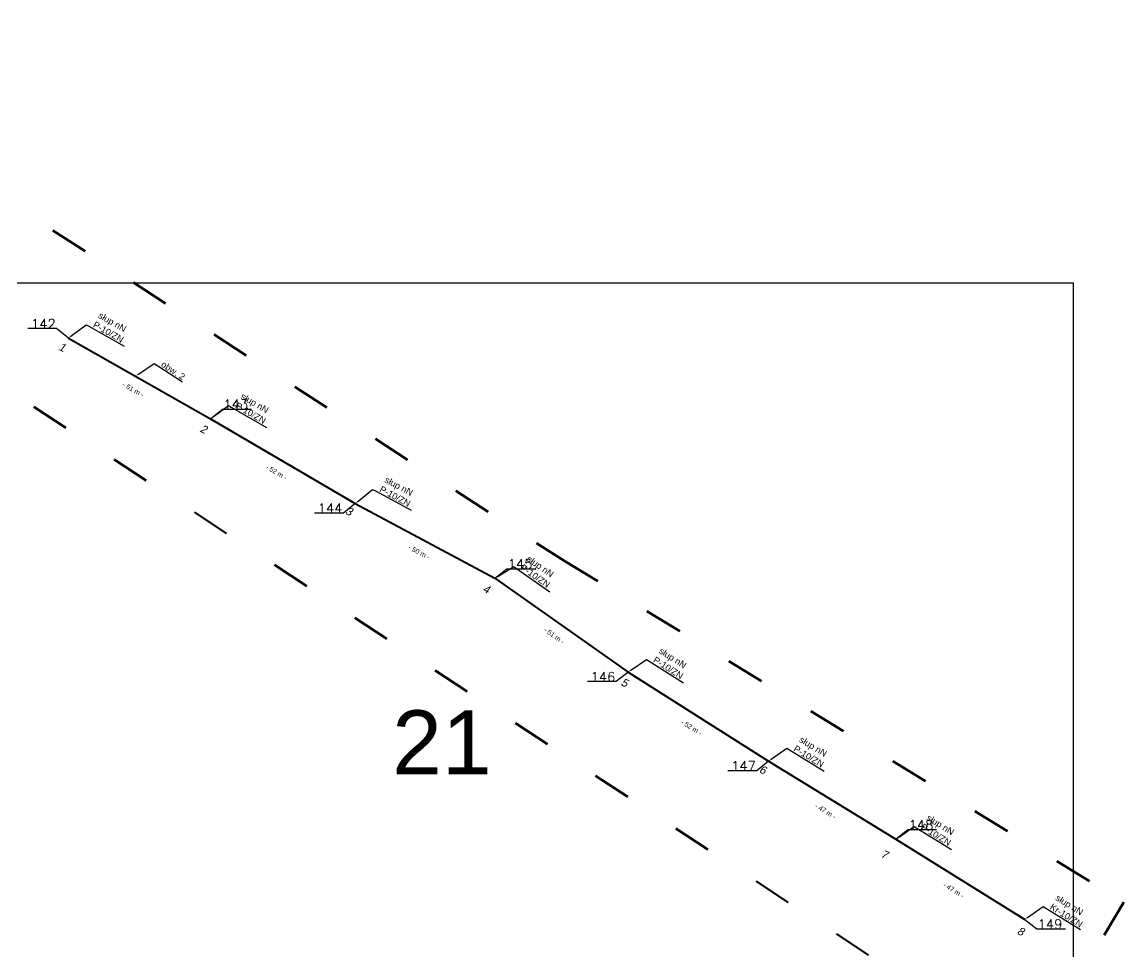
# Model space of a CAD drawing. Header units: metres. Extents: x 7540627 to 7542972, y 5787273 to 5789259.
# Drawn here: x 7541053 to 7541397.3, y 5788761.3 to 5789051.7 of the extents above; entities that cross this region are included whole.
import ezdxf
from ezdxf import colors
from ezdxf.entities.mleader import LeaderData, LeaderLine
from ezdxf.math import Vec2, Vec3

# ---------------------------------------------------------------- set-up
doc = ezdxf.new("R2010")
doc.units = ezdxf.units.M
doc.header["$MEASUREMENT"] = 0
doc.linetypes.add('ACAD_ISO03W100', pattern=[30, 12, -18])
for name, color, linetype, lineweight in [('!TELE', 30, 'Continuous', 40), ('!trafo', 6, 'ACAD_ISO03W100', 50), ('_numery slupow etap 4 cz. 2', 7, 'Continuous', 40)]:
    doc.layers.add(name, color=color, linetype=linetype, lineweight=lineweight)
for name, color, linetype in [('!wymiary', 7, 'Continuous'), ('_MM opisy', 7, 'Continuous'), ('makro-numeracja-punktow', 7, 'Continuous')]:
    doc.layers.add(name, color=color, linetype=linetype)
doc.layers.add('WT_arkusze', color=1, linetype='Continuous', plot=False)
doc.styles.add('GeodText', font='romans.shx')
doc.styles.get("Standard").update_dxf_attribs({"font": 'arial.ttf'})
doc.dimstyles.new('opis linie', dxfattribs={"dimtxt": 1.5, "dimasz": 2.5, "dimexe": 1.25, "dimexo": 0.625, "dimgap": 2.5, "dimtad": 4, "dimdec": 0, "dimtxsty": 'Standard', "dimcen": 2.5, "dimse1": 1, "dimse2": 1, "dimsd1": 1, "dimsd2": 1, "dimclrt": 256, "dimazin": 3, "dimtfac": 1, "dimtdec": 0, "dimtmove": 0, "dimatfit": 3, "dimtfill": 1})
doc.dimstyles.get("Standard").update_dxf_attribs({"dimtxt": 2.5, "dimasz": 2.5, "dimexe": 1.25, "dimexo": 0.625, "dimtad": 1, "dimtxsty": 'Standard', "dimcen": 2.5, "dimazin": 3, "dimtfac": 1, "dimtmove": 0, "dimatfit": 3})

# ---------------------------------------------------------------- blocks, each defined once
blk = doc.blocks.new('*D165')
at = {"layer": '!wymiary', "insert": (7541087.74, 5788936.89), "char_height": 1.5, "attachment_point": 5, "rotation": 330.4986, "bg_fill": 3, "box_fill_scale": 1.25, "bg_fill_color": 257, "bg_fill_transparency": 0}
blk.add_mtext('\\A1;- 51 m -', dxfattribs=at)
blk = doc.blocks.new('*D166')
at = {"layer": '!wymiary', "insert": (7541132.5, 5788911.11), "char_height": 1.5, "attachment_point": 5, "rotation": 329.6555, "bg_fill": 3, "box_fill_scale": 1.25, "bg_fill_color": 257, "bg_fill_transparency": 0}
blk.add_mtext('\\A1;- 52 m -', dxfattribs=at)
blk = doc.blocks.new('*D167')
at = {"layer": '!wymiary', "insert": (7541177.06, 5788886.13), "char_height": 1.5, "attachment_point": 5, "rotation": 331.8402, "bg_fill": 3, "box_fill_scale": 1.25, "bg_fill_color": 257, "bg_fill_transparency": 0}
blk.add_mtext('\\A1;- 50 m -', dxfattribs=at)
blk = doc.blocks.new('*D168')
at = {"layer": '!wymiary', "insert": (7541219.26, 5788860.06), "char_height": 1.5, "attachment_point": 5, "rotation": 324.8495, "bg_fill": 3, "box_fill_scale": 1.25, "bg_fill_color": 257, "bg_fill_transparency": 0}
blk.add_mtext('\\A1;- 51 m -', dxfattribs=at)
blk = doc.blocks.new('*D169')
at = {"layer": '!wymiary', "insert": (7541262.18, 5788831.38), "char_height": 1.5, "attachment_point": 5, "rotation": 327.6245, "bg_fill": 3, "box_fill_scale": 1.25, "bg_fill_color": 257, "bg_fill_transparency": 0}
blk.add_mtext('\\A1;- 52 m -', dxfattribs=at)
blk = doc.blocks.new('*D170')
at = {"layer": '!wymiary', "insert": (7541304.08, 5788805.25), "char_height": 1.5, "attachment_point": 5, "rotation": 328.4724, "bg_fill": 3, "box_fill_scale": 1.25, "bg_fill_color": 257, "bg_fill_transparency": 0}
blk.add_mtext('\\A1;- 47 m -', dxfattribs=at)
blk = doc.blocks.new('*D171')
at = {"layer": '!wymiary', "insert": (7541344.1, 5788780.56), "char_height": 1.5, "attachment_point": 5, "rotation": 328.1838, "bg_fill": 3, "box_fill_scale": 1.25, "bg_fill_color": 257, "bg_fill_transparency": 0}
blk.add_mtext('\\A1;- 47 m -', dxfattribs=at)

msp = doc.modelspace()

# ---------------------------------------------------------------- linework, layer by layer
at = {"layer": '!TELE'}
msp.add_lwpolyline([(7541067.5, 5788952.95), (7541111.93, 5788927.81), (7541157.13, 5788901.35), (7541200.78, 5788877.98), (7541242.37, 5788848.7), (7541286.3, 5788820.85), (7541326.05, 5788796.46), (7541366.37, 5788771.45)], dxfattribs=at)

# ---------------------------------------------------------------- texts
at = {"layer": '_numery slupow etap 4 cz. 2', "oblique": 10}
msp.add_text('7', height=2.5, rotation=334.2298, dxfattribs=at).set_placement((7541321.13, 5788791.03))
at = {"layer": 'makro-numeracja-punktow', "lineweight": 30, "insert": (7541063.5, 5788955.95), "char_height": 3, "attachment_point": 9, "line_spacing_factor": 0.8, "style": 'GeodText'}
msp.add_mtext('142', dxfattribs=at)
at = {"layer": 'WT_arkusze', "insert": (7541184.2, 5788826.73), "char_height": 20, "attachment_point": 5}
msp.add_mtext('21', dxfattribs=at)

# ---------------------------------------------------------------- next in the draw order: leaders
at = {"layer": '_MM opisy'}
ml = msp.add_multileader_mtext('Standard', dxfattribs=at)
ml.set_content('\\pxql;słup nN\\PP-10/ZN', color=256)
ml.set_leader_properties()
ml.build(insert=Vec2(0, 0))
ml.multileader.update_dxf_attribs({"has_text_frame": 1, "text_left_attachment_type": 5, "text_right_attachment_type": 5, "dogleg_length": 1, "arrow_head_size": 1})
ctx = ml.context
ctx.base_point, ctx.char_height, ctx.arrow_head_size, ctx.landing_gap_size, ctx.plane_origin, ctx.plane_x_axis, ctx.plane_y_axis = Vec3(7541073.88, 5788956.7), 2, 1, 1, Vec3(7541068.29, 5788950.87), Vec3(0.870344, -0.492445), Vec3(0.492445, 0.870344)
ctx.left_attachment, ctx.right_attachment = 5, 5
notes = []
notes.append((ctx, [(0, (1, 1, 0), (7541073.01, 5788957.19), (0.870344, -0.492445), 1, [(0, [(7541067.5, 5788952.95), (7541073.01, 5788957.19)], 0, [])])]))
ctx.mtext.insert, ctx.mtext.text_direction, ctx.mtext.rotation, ctx.mtext.flow_direction = Vec3(7541077.59, 5788961.23), Vec3(0.870344, -0.492445), 5.768288, 5
ctx.mtext.has_bg_fill, ctx.mtext.bg_color, ctx.mtext.bg_scale_factor, ctx.mtext.bg_transparency, ctx.mtext.use_window_bg_color = 1, -1023410175, 1, 0, 1
ml = msp.add_multileader_mtext('Standard', dxfattribs=at)
ml.set_content('\\pxql;słup nN\\PP-10/ZN', color=256)
ml.set_leader_properties()
ml.build(insert=Vec2(0, 0))
ml.multileader.update_dxf_attribs({"has_text_frame": 1, "text_left_attachment_type": 5, "text_right_attachment_type": 5, "dogleg_length": 1, "arrow_head_size": 1})
ctx = ml.context
ctx.base_point, ctx.char_height, ctx.arrow_head_size, ctx.landing_gap_size, ctx.plane_origin, ctx.plane_x_axis, ctx.plane_y_axis = Vec3(7541118.37, 5788931.46), 2, 1, 1, Vec3(7541112.69, 5788925.72), Vec3(0.863004, -0.505198), Vec3(0.505198, 0.863004)
ctx.left_attachment, ctx.right_attachment = 5, 5
notes.append((ctx, [(0, (1, 1, 0), (7541117.5, 5788931.97), (0.863004, -0.505198), 1, [(0, [(7541111.93, 5788927.81), (7541117.5, 5788931.97)], 0, [])])]))
ctx.mtext.insert, ctx.mtext.text_direction, ctx.mtext.rotation, ctx.mtext.flow_direction = Vec3(7541122.14, 5788935.94), Vec3(0.863004, -0.505198), 5.753574, 5
ctx.mtext.has_bg_fill, ctx.mtext.bg_color, ctx.mtext.bg_scale_factor, ctx.mtext.bg_transparency, ctx.mtext.use_window_bg_color = 1, -1023410175, 1, 0, 1
ml = msp.add_multileader_mtext('Standard', dxfattribs=at)
ml.set_content('\\pxql;słup nN\\PP-10/ZN', color=256)
ml.set_leader_properties()
ml.build(insert=Vec2(0, 0))
ml.multileader.update_dxf_attribs({"has_text_frame": 1, "text_left_attachment_type": 5, "text_right_attachment_type": 5, "dogleg_length": 1, "arrow_head_size": 1})
ctx = ml.context
ctx.base_point, ctx.char_height, ctx.arrow_head_size, ctx.landing_gap_size, ctx.plane_origin, ctx.plane_x_axis, ctx.plane_y_axis = Vec3(7541163.43, 5788905.25), 2, 1, 1, Vec3(7541157.98, 5788899.29), Vec3(0.881635, -0.471933), Vec3(0.471933, 0.881635)
ctx.left_attachment, ctx.right_attachment = 5, 5
notes.append((ctx, [(0, (1, 1, 0), (7541162.54, 5788905.72), (0.881635, -0.471933), 1, [(0, [(7541157.13, 5788901.35), (7541162.54, 5788905.72)], 0, [])])]))
ctx.mtext.insert, ctx.mtext.text_direction, ctx.mtext.rotation, ctx.mtext.flow_direction = Vec3(7541167.03, 5788909.86), Vec3(0.881635, -0.471933), 5.791704, 5
ctx.mtext.has_bg_fill, ctx.mtext.bg_color, ctx.mtext.bg_scale_factor, ctx.mtext.bg_transparency, ctx.mtext.use_window_bg_color = 1, -1023410175, 1, 0, 1
ml = msp.add_multileader_mtext('Standard', dxfattribs=at)
ml.set_content('\\pxql;słup nN\\PP-10/ZN', color=256)
ml.set_leader_properties()
ml.build(insert=Vec2(0, 0))
ml.multileader.update_dxf_attribs({"has_text_frame": 1, "text_left_attachment_type": 5, "text_right_attachment_type": 5, "dogleg_length": 1, "arrow_head_size": 1})
ctx = ml.context
ctx.base_point, ctx.char_height, ctx.arrow_head_size, ctx.landing_gap_size, ctx.plane_origin, ctx.plane_x_axis, ctx.plane_y_axis = Vec3(7541207.5, 5788881.09), 2, 1, 1, Vec3(7541201.37, 5788875.83), Vec3(0.817643, -0.575726), Vec3(0.575726, 0.817643)
ctx.left_attachment, ctx.right_attachment = 5, 5
notes.append((ctx, [(0, (1, 1, 0), (7541206.68, 5788881.66), (0.817643, -0.575726), 1, [(0, [(7541200.78, 5788877.98), (7541206.68, 5788881.66)], 0, [])])]))
ctx.mtext.insert, ctx.mtext.text_direction, ctx.mtext.rotation, ctx.mtext.flow_direction = Vec3(7541211.64, 5788885.23), Vec3(0.817643, -0.575726), 5.669694, 5
ctx.mtext.has_bg_fill, ctx.mtext.bg_color, ctx.mtext.bg_scale_factor, ctx.mtext.bg_transparency, ctx.mtext.use_window_bg_color = 1, -1023410175, 1, 0, 1
ml = msp.add_multileader_mtext('Standard', dxfattribs=at)
ml.set_content('\\pxql;słup nN\\PP-10/ZN', color=256)
ml.set_leader_properties()
ml.build(insert=Vec2(0, 0))
ml.multileader.update_dxf_attribs({"has_text_frame": 1, "text_left_attachment_type": 5, "text_right_attachment_type": 5, "dogleg_length": 1, "arrow_head_size": 1})
ctx = ml.context
ctx.base_point, ctx.char_height, ctx.arrow_head_size, ctx.landing_gap_size, ctx.plane_origin, ctx.plane_x_axis, ctx.plane_y_axis = Vec3(7541248.93, 5788852.12), 2, 1, 1, Vec3(7541243.06, 5788846.58), Vec3(0.844557, -0.535466), Vec3(0.535466, 0.844557)
ctx.left_attachment, ctx.right_attachment = 5, 5
notes.append((ctx, [(0, (1, 1, 0), (7541248.09, 5788852.66), (0.844557, -0.535466), 1, [(0, [(7541242.37, 5788848.7), (7541248.09, 5788852.66)], 0, [])])]))
ctx.mtext.insert, ctx.mtext.text_direction, ctx.mtext.rotation, ctx.mtext.flow_direction = Vec3(7541252.87, 5788856.46), Vec3(0.844557, -0.535466), 5.718125, 5
ctx.mtext.has_bg_fill, ctx.mtext.bg_color, ctx.mtext.bg_scale_factor, ctx.mtext.bg_transparency, ctx.mtext.use_window_bg_color = 1, -1023410175, 1, 0, 1
ml = msp.add_multileader_mtext('Standard', dxfattribs=at)
ml.set_content('\\pxql;słup nN\\PP-10/ZN', color=256)
ml.set_leader_properties()
ml.build(insert=Vec2(0, 0))
ml.multileader.update_dxf_attribs({"has_text_frame": 1, "text_left_attachment_type": 5, "text_right_attachment_type": 5, "dogleg_length": 1, "arrow_head_size": 1})
ctx = ml.context
ctx.base_point, ctx.char_height, ctx.arrow_head_size, ctx.landing_gap_size, ctx.plane_origin, ctx.plane_x_axis, ctx.plane_y_axis = Vec3(7541292.81, 5788824.37), 2, 1, 1, Vec3(7541287.02, 5788818.74), Vec3(0.852389, -0.522909), Vec3(0.522909, 0.852389)
ctx.left_attachment, ctx.right_attachment = 5, 5
notes.append((ctx, [(0, (1, 1, 0), (7541291.96, 5788824.89), (0.852389, -0.522909), 1, [(0, [(7541286.3, 5788820.85), (7541291.96, 5788824.89)], 0, [])])]))
ctx.mtext.insert, ctx.mtext.text_direction, ctx.mtext.rotation, ctx.mtext.flow_direction = Vec3(7541296.68, 5788828.76), Vec3(0.852389, -0.522909), 5.732925, 5
ctx.mtext.has_bg_fill, ctx.mtext.bg_color, ctx.mtext.bg_scale_factor, ctx.mtext.bg_transparency, ctx.mtext.use_window_bg_color = 1, -1023410175, 1, 0, 1
ml = msp.add_multileader_mtext('Standard', dxfattribs=at)
ml.set_content('\\pxql;słup nN\\PP-10/ZN', color=256)
ml.set_leader_properties()
ml.build(insert=Vec2(0, 0))
ml.multileader.update_dxf_attribs({"has_text_frame": 1, "text_left_attachment_type": 5, "text_right_attachment_type": 5, "dogleg_length": 1, "arrow_head_size": 1})
ctx = ml.context
ctx.base_point, ctx.char_height, ctx.arrow_head_size, ctx.landing_gap_size, ctx.plane_origin, ctx.plane_x_axis, ctx.plane_y_axis = Vec3(7541332.58, 5788799.95), 2, 1, 1, Vec3(7541326.76, 5788794.35), Vec3(0.849744, -0.527196), Vec3(0.527196, 0.849744)
ctx.left_attachment, ctx.right_attachment = 5, 5
notes.append((ctx, [(0, (1, 1, 0), (7541331.73, 5788800.48), (0.849744, -0.527196), 1, [(0, [(7541326.05, 5788796.46), (7541331.73, 5788800.48)], 0, [])])]))
ctx.mtext.insert, ctx.mtext.text_direction, ctx.mtext.rotation, ctx.mtext.flow_direction = Vec3(7541336.47, 5788804.32), Vec3(0.849744, -0.527196), 5.727888, 5
ctx.mtext.has_bg_fill, ctx.mtext.bg_color, ctx.mtext.bg_scale_factor, ctx.mtext.bg_transparency, ctx.mtext.use_window_bg_color = 1, -1023410175, 1, 0, 1
ml = msp.add_multileader_mtext('Standard', dxfattribs=at)
ml.set_content('\\pxql;słup nN\\PKr-10/ZN', color=256)
ml.set_leader_properties()
ml.build(insert=Vec2(0, 0))
ml.multileader.update_dxf_attribs({"has_text_frame": 1, "text_left_attachment_type": 5, "text_right_attachment_type": 5, "dogleg_length": 1, "arrow_head_size": 1})
ctx = ml.context
ctx.base_point, ctx.char_height, ctx.arrow_head_size, ctx.landing_gap_size, ctx.plane_origin, ctx.plane_x_axis, ctx.plane_y_axis = Vec3(7541372.9, 5788774.94), 2, 1, 1, Vec3(7541367.08, 5788769.34), Vec3(0.849744, -0.527196), Vec3(0.527196, 0.849744)
ctx.left_attachment, ctx.right_attachment = 5, 5
notes.append((ctx, [(0, (1, 1, 0), (7541372.05, 5788775.46), (0.849744, -0.527196), 1, [(0, [(7541366.37, 5788771.45), (7541372.05, 5788775.46)], 0, [])])]))
ctx.mtext.insert, ctx.mtext.text_direction, ctx.mtext.rotation, ctx.mtext.flow_direction = Vec3(7541376.79, 5788779.31), Vec3(0.849744, -0.527196), 5.727888, 5
ctx.mtext.has_bg_fill, ctx.mtext.bg_color, ctx.mtext.bg_scale_factor, ctx.mtext.bg_transparency, ctx.mtext.use_window_bg_color = 1, -1023410175, 1, 0, 1
for ctx, leaders in notes:
    for number, flags, end, landing, length, lines in leaders:
        leader = LeaderData()
        leader.index, (leader.has_last_leader_line, leader.has_dogleg_vector, leader.attachment_direction) = number, flags
        leader.last_leader_point, leader.dogleg_vector, leader.dogleg_length = Vec3(end), Vec3(landing), length
        for number, points, colour, breaks in lines:
            line = LeaderLine()
            line.index, line.vertices, line.color, line.breaks = number, Vec3.list(points), colors.encode_raw_color(colour), breaks
            leader.lines.append(line)
        ctx.leaders.append(leader)

# ---------------------------------------------------------------- next in the draw order: texts
at = {"layer": '_numery slupow etap 4 cz. 2', "oblique": 10}
msp.add_text('8', height=2.5, rotation=334.2298, dxfattribs=at).set_placement((7541363.72, 5788767))
at = {"layer": 'makro-numeracja-punktow', "lineweight": 30, "char_height": 3, "attachment_point": 7, "line_spacing_factor": 0.8, "style": 'GeodText'}
for s, insert in [('143', (7541115.93, 5788930.81)), ('145', (7541204.78, 5788880.98)), ('148', (7541330.05, 5788799.46)), ('149', (7541370.37, 5788768.45))]:
    msp.add_mtext(s, dxfattribs=dict(at, insert=insert))

# ---------------------------------------------------------------- next in the draw order: dimensions: what is measured, and where the dimension line sits
at = {"layer": '!wymiary'}
dim = msp.add_aligned_dim(p1=(7541067.5, 5788952.95), p2=(7541111.93, 5788927.81), distance=-0.75, dimstyle='opis linie', dxfattribs=at)
dim.commit()
dim.dimension.update_dxf_attribs({"geometry": '*D165', "text_midpoint": (7541087.74, 5788936.89)})

# ---------------------------------------------------------------- next in the draw order: texts
at = {"layer": '_numery slupow etap 4 cz. 2', "oblique": 10}
msp.add_text('1', height=2.5, rotation=334.2298, dxfattribs=at).set_placement((7541064.17, 5788949.44))

# ---------------------------------------------------------------- next in the draw order: dimensions: what is measured, and where the dimension line sits
at = {"layer": '!wymiary'}
dim = msp.add_aligned_dim(p1=(7541111.93, 5788927.81), p2=(7541157.13, 5788901.35), distance=-0.75, dimstyle='opis linie', dxfattribs=at)
dim.commit()
dim.dimension.update_dxf_attribs({"geometry": '*D166', "text_midpoint": (7541132.5, 5788911.11)})

# ---------------------------------------------------------------- next in the draw order: leaders
at = {"layer": 'makro-numeracja-punktow', "lineweight": 30, "has_arrowhead": 0, "annotation_type": 0, "has_hookline": 1, "hookline_direction": 0, "text_width": 8.19, "horizontal_direction": (-1, 0, 0)}
msp.add_leader([(7541067.5, 5788952.95), (7541063.77, 5788955.95), (7541063.59, 5788955.95)], dimstyle='Standard', dxfattribs=at)

# ---------------------------------------------------------------- next in the draw order: texts
at = {"layer": '_numery slupow etap 4 cz. 2', "oblique": 10}
msp.add_text('2', height=2.5, rotation=334.2298, dxfattribs=at).set_placement((7541108.37, 5788923.87))
at = {"layer": 'makro-numeracja-punktow', "lineweight": 30, "insert": (7541153.13, 5788898.35), "char_height": 3, "attachment_point": 9, "line_spacing_factor": 0.8, "style": 'GeodText'}
msp.add_mtext('144', dxfattribs=at)

# ---------------------------------------------------------------- next in the draw order: dimensions: what is measured, and where the dimension line sits
at = {"layer": '!wymiary'}
dim = msp.add_aligned_dim(p1=(7541157.13, 5788901.35), p2=(7541200.78, 5788877.98), distance=-0.75, dimstyle='opis linie', dxfattribs=at)
dim.commit()
dim.dimension.update_dxf_attribs({"geometry": '*D167', "text_midpoint": (7541177.06, 5788886.13)})

# ---------------------------------------------------------------- next in the draw order: leaders
at = {"layer": 'makro-numeracja-punktow', "lineweight": 30, "has_arrowhead": 0, "annotation_type": 0, "has_hookline": 1, "hookline_direction": 0, "text_width": 8.19}
msp.add_leader([(7541111.93, 5788927.81), (7541115.66, 5788930.81), (7541115.84, 5788930.81)], dimstyle='Standard', dxfattribs=at)

# ---------------------------------------------------------------- next in the draw order: texts
at = {"layer": '_numery slupow etap 4 cz. 2', "oblique": 10}
msp.add_text('3', height=2.5, rotation=334.2298, dxfattribs=at).set_placement((7541153.82, 5788898.21))

# ---------------------------------------------------------------- next in the draw order: dimensions: what is measured, and where the dimension line sits
at = {"layer": '!wymiary'}
dim = msp.add_aligned_dim(p1=(7541200.78, 5788877.98), p2=(7541242.37, 5788848.7), distance=-0.75, dimstyle='opis linie', dxfattribs=at)
dim.commit()
dim.dimension.update_dxf_attribs({"geometry": '*D168', "text_midpoint": (7541219.26, 5788860.06)})

# ---------------------------------------------------------------- next in the draw order: leaders
at = {"layer": 'makro-numeracja-punktow', "lineweight": 30, "has_arrowhead": 0, "annotation_type": 0, "has_hookline": 1, "hookline_direction": 0, "text_width": 8.19, "horizontal_direction": (-1, 0, 0)}
msp.add_leader([(7541157.13, 5788901.35), (7541153.4, 5788898.35), (7541153.22, 5788898.35)], dimstyle='Standard', dxfattribs=at)

# ---------------------------------------------------------------- next in the draw order: texts
at = {"layer": '_numery slupow etap 4 cz. 2', "oblique": 10}
msp.add_text('4', height=2.5, rotation=334.2298, dxfattribs=at).set_placement((7541196.72, 5788873.89))
at = {"layer": 'makro-numeracja-punktow', "lineweight": 30, "insert": (7541238.37, 5788845.7), "char_height": 3, "attachment_point": 9, "line_spacing_factor": 0.8, "style": 'GeodText'}
msp.add_mtext('146', dxfattribs=at)

# ---------------------------------------------------------------- next in the draw order: dimensions: what is measured, and where the dimension line sits
at = {"layer": '!wymiary'}
dim = msp.add_aligned_dim(p1=(7541242.37, 5788848.7), p2=(7541286.3, 5788820.85), distance=-0.75, dimstyle='opis linie', dxfattribs=at)
dim.commit()
dim.dimension.update_dxf_attribs({"geometry": '*D169', "text_midpoint": (7541262.18, 5788831.38)})

# ---------------------------------------------------------------- next in the draw order: leaders
at = {"layer": 'makro-numeracja-punktow', "lineweight": 30, "has_arrowhead": 0, "annotation_type": 0, "has_hookline": 1, "hookline_direction": 0, "text_width": 8.19}
msp.add_leader([(7541200.78, 5788877.98), (7541204.51, 5788880.98), (7541204.69, 5788880.98)], dimstyle='Standard', dxfattribs=at)

# ---------------------------------------------------------------- next in the draw order: texts
at = {"layer": '_numery slupow etap 4 cz. 2', "oblique": 10}
msp.add_text('5', height=2.5, rotation=334.2298, dxfattribs=at).set_placement((7541239.9, 5788844.68))
at = {"layer": 'makro-numeracja-punktow', "lineweight": 30, "insert": (7541282.3, 5788817.85), "char_height": 3, "attachment_point": 9, "line_spacing_factor": 0.8, "style": 'GeodText'}
msp.add_mtext('147', dxfattribs=at)

# ---------------------------------------------------------------- next in the draw order: dimensions: what is measured, and where the dimension line sits
at = {"layer": '!wymiary'}
dim = msp.add_aligned_dim(p1=(7541286.3, 5788820.85), p2=(7541326.05, 5788796.46), distance=-0.75, dimstyle='opis linie', dxfattribs=at)
dim.commit()
dim.dimension.update_dxf_attribs({"geometry": '*D170', "text_midpoint": (7541304.08, 5788805.25)})

# ---------------------------------------------------------------- next in the draw order: leaders
at = {"layer": 'makro-numeracja-punktow', "lineweight": 30, "has_arrowhead": 0, "annotation_type": 0, "has_hookline": 1, "hookline_direction": 0, "text_width": 8.19, "horizontal_direction": (-1, 0, 0)}
msp.add_leader([(7541242.37, 5788848.7), (7541238.64, 5788845.7), (7541238.46, 5788845.7)], dimstyle='Standard', dxfattribs=at)

# ---------------------------------------------------------------- next in the draw order: texts
at = {"layer": '_numery slupow etap 4 cz. 2', "oblique": 10}
msp.add_text('6', height=2.5, rotation=334.2298, dxfattribs=at).set_placement((7541283.12, 5788817.47))

# ---------------------------------------------------------------- next in the draw order: dimensions: what is measured, and where the dimension line sits
at = {"layer": '!wymiary'}
dim = msp.add_aligned_dim(p1=(7541326.05, 5788796.46), p2=(7541366.37, 5788771.45), distance=-0.75, dimstyle='opis linie', dxfattribs=at)
dim.commit()
dim.dimension.update_dxf_attribs({"geometry": '*D171', "text_midpoint": (7541344.1, 5788780.56)})

# ---------------------------------------------------------------- next in the draw order: leaders
at = {"layer": 'makro-numeracja-punktow', "lineweight": 30, "has_arrowhead": 0, "annotation_type": 0, "has_hookline": 1, "hookline_direction": 0, "text_width": 8.19, "horizontal_direction": (-1, 0, 0)}
msp.add_leader([(7541286.3, 5788820.85), (7541282.57, 5788817.85), (7541282.39, 5788817.85)], dimstyle='Standard', dxfattribs=at)

# ---------------------------------------------------------------- next in the draw order: linework, layer by layer
at = {"layer": '!trafo', "color": 3}
msp.add_lwpolyline([(7540932.63, 5789012.97), (7540961.78, 5789051.72), (7541222.63, 5788883.28), (7541397.33, 5788776.82), (7541367.65, 5788727.36)], close=True, dxfattribs=at)

# ---------------------------------------------------------------- next in the draw order: leaders
at = {"layer": 'makro-numeracja-punktow', "lineweight": 30, "has_arrowhead": 0, "annotation_type": 0, "has_hookline": 1, "hookline_direction": 0, "text_width": 8.19}
for points in [[(7541326.05, 5788796.46), (7541329.78, 5788799.46), (7541329.96, 5788799.46)], [(7541366.37, 5788771.45), (7541370.1, 5788768.45), (7541370.28, 5788768.45)]]:
    msp.add_leader(points, dimstyle='Standard', dxfattribs=at)

# ---------------------------------------------------------------- next in the draw order: leaders
at = {"layer": '_MM opisy', "color": 1}
ml = msp.add_multileader_mtext('Standard', dxfattribs=at)
ml.set_content('\\pxql;obw. 2', color=1)
ml.set_leader_properties()
ml.build(insert=Vec2(0, 0))
ml.multileader.update_dxf_attribs({"has_text_frame": 1, "text_left_attachment_type": 5, "text_right_attachment_type": 5, "dogleg_length": 1, "arrow_head_size": 1})
ctx = ml.context
ctx.base_point, ctx.char_height, ctx.arrow_head_size, ctx.landing_gap_size, ctx.plane_origin, ctx.plane_x_axis, ctx.plane_y_axis = Vec3(7541095.17, 5788944.53), 2, 1, 1, Vec3(7541089.19, 5788939.1), Vec3(0.83428, -0.551342), Vec3(0.551342, 0.83428)
ctx.left_attachment, ctx.right_attachment = 5, 5
notes = []
notes.append((ctx, [(0, (1, 1, 0), (7541094.33, 5788945.08), (0.83428, -0.551342), 1, [(0, [(7541088.54, 5788941.23), (7541094.33, 5788945.08)], 0, [])])]))
ctx.mtext.insert, ctx.mtext.text_direction, ctx.mtext.rotation, ctx.mtext.flow_direction = Vec3(7541097.33, 5788945.99), Vec3(0.83428, -0.551342), 5.699214, 5
ctx.mtext.has_bg_fill, ctx.mtext.bg_color, ctx.mtext.bg_scale_factor, ctx.mtext.bg_transparency, ctx.mtext.use_window_bg_color = 1, -1023410175, 1, 0, 1
for ctx, leaders in notes:
    for number, flags, end, landing, length, lines in leaders:
        leader = LeaderData()
        leader.index, (leader.has_last_leader_line, leader.has_dogleg_vector, leader.attachment_direction) = number, flags
        leader.last_leader_point, leader.dogleg_vector, leader.dogleg_length = Vec3(end), Vec3(landing), length
        for number, points, colour, breaks in lines:
            line = LeaderLine()
            line.index, line.vertices, line.color, line.breaks = number, Vec3.list(points), colors.encode_raw_color(colour), breaks
            leader.lines.append(line)
        ctx.leaders.append(leader)

# ---------------------------------------------------------------- next in the draw order: linework, layer by layer
at = {"layer": 'WT_arkusze'}
msp.add_lwpolyline([(7540986.82, 5788683.31), (7541381.58, 5788683.31), (7541381.58, 5788970.14), (7540986.82, 5788970.14)], close=True, dxfattribs=at)

doc.saveas('drawing.dxf')
